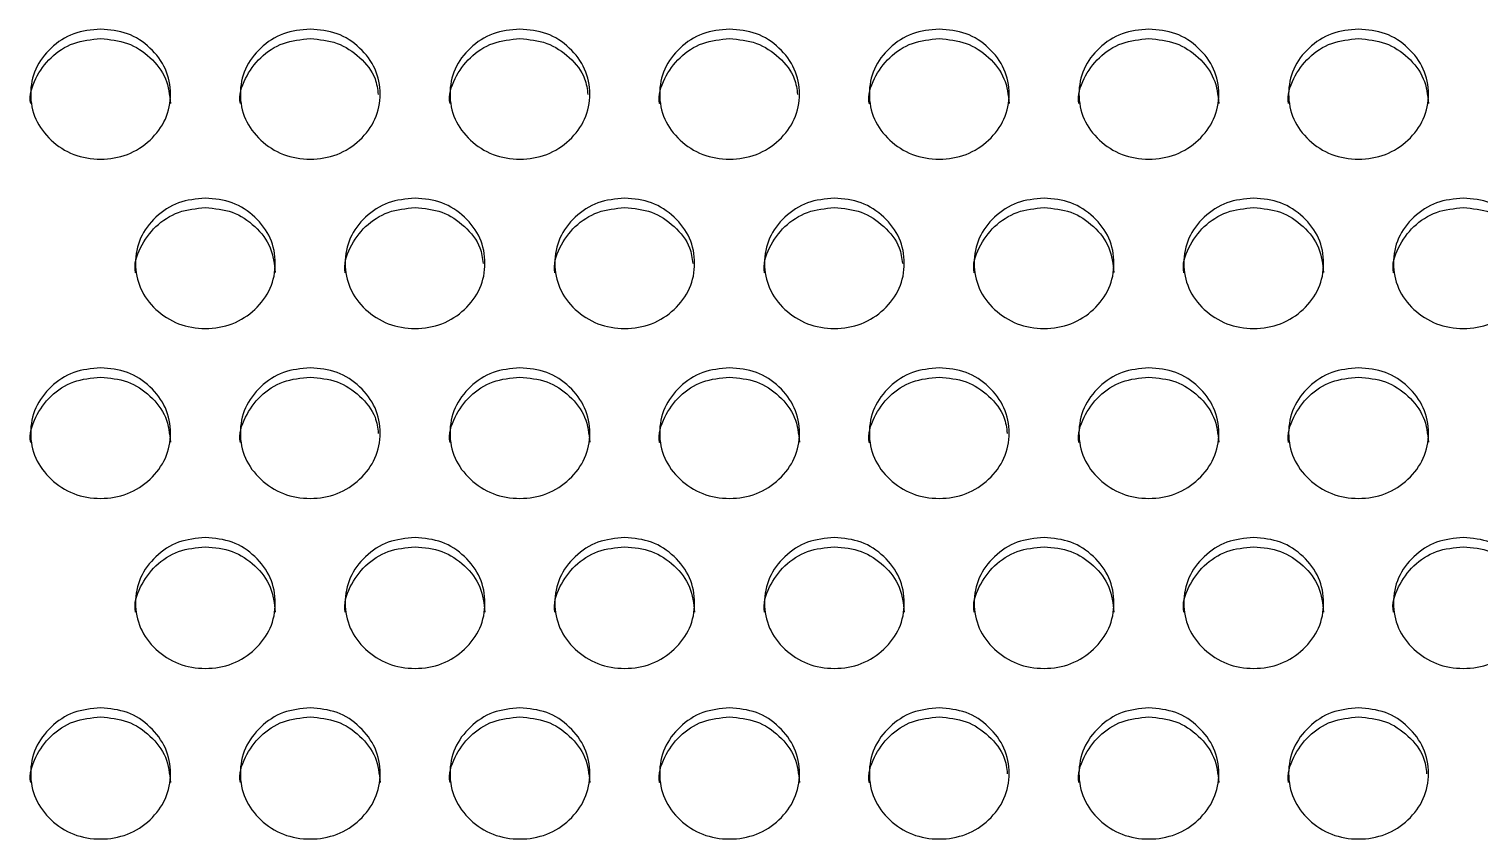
# Model space of a CAD drawing. Header units: millimetres. Extents: x 0.6 to 29.2, y 0.5 to 20.5.
# Drawn here: x 15.987 to 16.541, y 12.131 to 12.44 of the extents above; entities that cross this region are included whole.
import ezdxf

# ---------------------------------------------------------------- set-up
doc = ezdxf.new("R2010")
doc.units = ezdxf.units.MM

msp = doc.modelspace()

# ---------------------------------------------------------------- linework, layer by layer
for points, knots in [([(15.98802, 12.41135), (15.98802, 12.41135), (15.98739, 12.41454), (15.98955, 12.42122), (15.99531, 12.42926), (16.00417, 12.43516), (16.01118, 12.43584), (16.01468, 12.43617)], [0, 0, 0, 0, 0.000448, 0.250489, 0.500135, 0.749907, 1, 1, 1, 1]), ([(16.01468, 12.43984), (16.01819, 12.43951), (16.02521, 12.43885), (16.03397, 12.43294), (16.04011, 12.42484), (16.04197, 12.41502), (16.04011, 12.40522), (16.03398, 12.39705), (16.02522, 12.39133), (16.01468, 12.3896), (16.00415, 12.39133), (15.99538, 12.39705), (15.98926, 12.40521), (15.9874, 12.41502), (15.98926, 12.42484), (15.99539, 12.43294), (16.00415, 12.43883), (16.01117, 12.43951), (16.01468, 12.43984)], [0, 0, 0, 0, 0.062437, 0.124973, 0.18753, 0.249981, 0.312541, 0.374985, 0.437548, 0.499993, 0.562545, 0.624997, 0.687553, 0.750005, 0.812564, 0.87501, 0.937472, 1, 1, 1, 1]), ([(16.01468, 12.43617), (16.01819, 12.43584), (16.02522, 12.43518), (16.03393, 12.42928), (16.04027, 12.42118), (16.04099, 12.41465), (16.04135, 12.41139)], [0, 0, 0, 0, 0.249959, 0.500263, 0.750582, 1, 1, 1, 1]), ([(16.06802, 12.41135), (16.06802, 12.41135), (16.06735, 12.41453), (16.06957, 12.42122), (16.0753, 12.42926), (16.08417, 12.43516), (16.09118, 12.43584), (16.09468, 12.43617)], [0, 0, 0, 0, 0.000449, 0.25049, 0.500132, 0.749908, 1, 1, 1, 1]), ([(16.09468, 12.43984), (16.09819, 12.43951), (16.10521, 12.43885), (16.11397, 12.43294), (16.12011, 12.42484), (16.12197, 12.41502), (16.12011, 12.40522), (16.11398, 12.39705), (16.10522, 12.39133), (16.09468, 12.3896), (16.08415, 12.39133), (16.07538, 12.39705), (16.06926, 12.40521), (16.0674, 12.41502), (16.06926, 12.42484), (16.07538, 12.43294), (16.08415, 12.43883), (16.09117, 12.43951), (16.09468, 12.43984)], [0, 0, 0, 0, 0.062436, 0.124972, 0.187529, 0.24998, 0.31254, 0.374984, 0.437547, 0.499992, 0.562544, 0.624996, 0.687552, 0.750004, 0.812563, 0.875009, 0.937472, 1, 1, 1, 1]), ([(16.09468, 12.43617), (16.0982, 12.43584), (16.10524, 12.43519), (16.11387, 12.42926), (16.11968, 12.42223), (16.12036, 12.41693), (16.12063, 12.41488)], [0, 0, 0, 0, 0.27523, 0.550844, 0.826475, 1, 1, 1, 1]), ([(16.14802, 12.41135), (16.14802, 12.41135), (16.14735, 12.41453), (16.14957, 12.42122), (16.1553, 12.42926), (16.16417, 12.43516), (16.17118, 12.43584), (16.17468, 12.43617)], [0, 0, 0, 0, 0.000449, 0.25049, 0.500132, 0.749908, 1, 1, 1, 1]), ([(16.17468, 12.43984), (16.17819, 12.43951), (16.18521, 12.43885), (16.19397, 12.43294), (16.20011, 12.42484), (16.20197, 12.41502), (16.20011, 12.40522), (16.19398, 12.39705), (16.18522, 12.39133), (16.17468, 12.3896), (16.16415, 12.39133), (16.15538, 12.39705), (16.14926, 12.40521), (16.1474, 12.41502), (16.14926, 12.42484), (16.15538, 12.43294), (16.16415, 12.43883), (16.17117, 12.43951), (16.17468, 12.43984)], [0, 0, 0, 0, 0.062437, 0.124972, 0.18753, 0.24998, 0.31254, 0.374984, 0.437548, 0.499992, 0.562544, 0.624996, 0.687552, 0.750004, 0.812563, 0.875009, 0.937472, 1, 1, 1, 1]), ([(16.17468, 12.43617), (16.1782, 12.43584), (16.18524, 12.43519), (16.19387, 12.42926), (16.19968, 12.42223), (16.20036, 12.41693), (16.20063, 12.41488)], [0, 0, 0, 0, 0.2752344, 0.5508436, 0.8264765, 1, 1, 1, 1]), ([(16.22802, 12.41135), (16.22802, 12.41135), (16.22735, 12.41453), (16.22957, 12.42122), (16.2353, 12.42926), (16.24417, 12.43516), (16.25118, 12.43584), (16.25468, 12.43617)], [0, 0, 0, 0, 0.000449, 0.25049, 0.500135, 0.749908, 1, 1, 1, 1]), ([(16.25468, 12.43984), (16.25819, 12.43951), (16.26521, 12.43885), (16.27397, 12.43294), (16.28011, 12.42484), (16.28197, 12.41502), (16.28011, 12.40522), (16.27398, 12.39705), (16.26522, 12.39133), (16.25468, 12.3896), (16.24415, 12.39133), (16.23538, 12.39705), (16.22926, 12.40521), (16.2274, 12.41502), (16.22926, 12.42484), (16.23539, 12.43294), (16.24415, 12.43883), (16.25117, 12.43951), (16.25468, 12.43984)], [0, 0, 0, 0, 0.062437, 0.124973, 0.18753, 0.249981, 0.312541, 0.374984, 0.437548, 0.499993, 0.562545, 0.624997, 0.687552, 0.750005, 0.812564, 0.87501, 0.937472, 1, 1, 1, 1]), ([(16.25468, 12.43617), (16.2582, 12.43584), (16.26524, 12.43519), (16.27387, 12.42926), (16.27968, 12.42223), (16.28036, 12.41693), (16.28063, 12.41488)], [0, 0, 0, 0, 0.275234, 0.550848, 0.826476, 1, 1, 1, 1]), ([(16.30802, 12.41135), (16.30802, 12.41135), (16.30737, 12.41453), (16.30956, 12.42122), (16.31531, 12.42926), (16.32417, 12.43516), (16.33118, 12.43584), (16.33468, 12.43617)], [0, 0, 0, 0, 0.000448, 0.25049, 0.500135, 0.749908, 1, 1, 1, 1]), ([(16.33468, 12.43984), (16.33819, 12.43951), (16.34521, 12.43885), (16.35397, 12.43294), (16.36011, 12.42484), (16.36197, 12.41502), (16.36011, 12.40522), (16.35398, 12.39705), (16.34522, 12.39133), (16.33468, 12.3896), (16.32415, 12.39133), (16.31538, 12.39705), (16.30926, 12.40521), (16.3074, 12.41502), (16.30926, 12.42484), (16.31539, 12.43294), (16.32415, 12.43883), (16.33117, 12.43951), (16.33468, 12.43984)], [0, 0, 0, 0, 0.062437, 0.124973, 0.18753, 0.249981, 0.312541, 0.374985, 0.437548, 0.499993, 0.562545, 0.624997, 0.687553, 0.750005, 0.812564, 0.87501, 0.937472, 1, 1, 1, 1]), ([(16.33468, 12.43617), (16.33819, 12.43584), (16.34522, 12.43518), (16.35393, 12.42928), (16.36027, 12.42118), (16.36099, 12.41465), (16.36135, 12.41139)], [0, 0, 0, 0, 0.24996, 0.500262, 0.750582, 1, 1, 1, 1]), ([(16.38802, 12.41135), (16.38802, 12.41135), (16.38735, 12.41453), (16.38957, 12.42122), (16.3953, 12.42926), (16.40417, 12.43516), (16.41118, 12.43584), (16.41468, 12.43617)], [0, 0, 0, 0, 0.000449, 0.25049, 0.500134, 0.749908, 1, 1, 1, 1]), ([(16.41468, 12.43984), (16.41819, 12.43951), (16.42521, 12.43885), (16.43397, 12.43294), (16.44011, 12.42484), (16.44197, 12.41502), (16.44011, 12.40522), (16.43398, 12.39705), (16.42522, 12.39133), (16.41468, 12.3896), (16.40415, 12.39133), (16.39538, 12.39705), (16.38926, 12.40521), (16.3874, 12.41502), (16.38926, 12.42484), (16.39539, 12.43294), (16.40415, 12.43883), (16.41117, 12.43951), (16.41468, 12.43984)], [0, 0, 0, 0, 0.062437, 0.124973, 0.187529, 0.24998, 0.31254, 0.374984, 0.437548, 0.499992, 0.562544, 0.624997, 0.687552, 0.750004, 0.812563, 0.87501, 0.937472, 1, 1, 1, 1]), ([(16.41468, 12.43617), (16.41819, 12.43584), (16.42522, 12.43518), (16.43393, 12.42928), (16.44027, 12.42118), (16.44099, 12.41465), (16.44135, 12.41139)], [0, 0, 0, 0, 0.249958, 0.500262, 0.750581, 1, 1, 1, 1]), ([(16.46802, 12.41135), (16.46802, 12.41135), (16.46737, 12.41453), (16.46956, 12.42122), (16.47531, 12.42926), (16.48417, 12.43516), (16.49118, 12.43584), (16.49468, 12.43617)], [0, 0, 0, 0, 0.0004485, 0.2504896, 0.5001334, 0.7499078, 1, 1, 1, 1]), ([(16.49468, 12.43984), (16.49819, 12.43951), (16.50521, 12.43885), (16.51397, 12.43294), (16.52011, 12.42484), (16.52197, 12.41502), (16.52011, 12.40522), (16.51398, 12.39705), (16.50522, 12.39133), (16.49468, 12.3896), (16.48415, 12.39133), (16.47538, 12.39705), (16.46926, 12.40521), (16.4674, 12.41502), (16.46926, 12.42484), (16.47539, 12.43294), (16.48415, 12.43883), (16.49117, 12.43951), (16.49468, 12.43984)], [0, 0, 0, 0, 0.062437, 0.124973, 0.187529, 0.24998, 0.31254, 0.374984, 0.437548, 0.499992, 0.562544, 0.624997, 0.687552, 0.750004, 0.812563, 0.87501, 0.937472, 1, 1, 1, 1]), ([(16.49468, 12.43617), (16.49819, 12.43584), (16.50522, 12.43518), (16.51393, 12.42928), (16.52027, 12.42118), (16.52099, 12.41465), (16.52135, 12.41139)], [0, 0, 0, 0, 0.24996, 0.500262, 0.750582, 1, 1, 1, 1]), ([(16.05468, 12.37531), (16.05819, 12.37498), (16.06521, 12.37431), (16.07397, 12.36839), (16.08011, 12.36027), (16.08197, 12.35043), (16.08011, 12.34061), (16.07398, 12.33242), (16.06522, 12.3267), (16.05468, 12.32496), (16.04415, 12.3267), (16.03538, 12.33243), (16.02926, 12.34061), (16.0274, 12.35043), (16.02926, 12.36027), (16.03539, 12.36839), (16.04415, 12.37429), (16.05117, 12.37497), (16.05468, 12.37531)], [0, 0, 0, 0, 0.0624373, 0.1249735, 0.1875307, 0.2499804, 0.3125399, 0.3749849, 0.4375488, 0.4999929, 0.5625437, 0.6249971, 0.6875517, 0.7500041, 0.8125638, 0.87501, 0.9374718, 1, 1, 1, 1]), ([(16.13468, 12.37531), (16.13819, 12.37498), (16.14521, 12.37431), (16.15397, 12.36839), (16.16011, 12.36027), (16.16197, 12.35043), (16.16011, 12.34061), (16.15398, 12.33242), (16.14522, 12.3267), (16.13468, 12.32496), (16.12415, 12.3267), (16.11538, 12.33243), (16.10926, 12.34061), (16.1074, 12.35043), (16.10926, 12.36027), (16.11539, 12.36839), (16.12415, 12.37429), (16.13117, 12.37497), (16.13468, 12.37531)], [0, 0, 0, 0, 0.062437, 0.124974, 0.187531, 0.249981, 0.31254, 0.374985, 0.437549, 0.499992, 0.562544, 0.624997, 0.687552, 0.750004, 0.812564, 0.87501, 0.937472, 1, 1, 1, 1]), ([(16.21468, 12.37531), (16.21819, 12.37498), (16.22521, 12.37431), (16.23397, 12.36839), (16.24011, 12.36027), (16.24197, 12.35043), (16.24011, 12.34061), (16.23398, 12.33242), (16.22522, 12.3267), (16.21468, 12.32496), (16.20415, 12.3267), (16.19538, 12.33243), (16.18926, 12.34061), (16.1874, 12.35043), (16.18926, 12.36027), (16.19539, 12.36839), (16.20415, 12.37429), (16.21117, 12.37497), (16.21468, 12.37531)], [0, 0, 0, 0, 0.062437, 0.124973, 0.187531, 0.249981, 0.31254, 0.374985, 0.437548, 0.499992, 0.562544, 0.624998, 0.687552, 0.750004, 0.812564, 0.87501, 0.937472, 1, 1, 1, 1]), ([(16.29468, 12.37531), (16.29819, 12.37498), (16.30521, 12.37431), (16.31397, 12.36839), (16.32011, 12.36027), (16.32197, 12.35043), (16.32011, 12.34061), (16.31398, 12.33242), (16.30522, 12.3267), (16.29468, 12.32496), (16.28415, 12.3267), (16.27538, 12.33243), (16.26926, 12.34061), (16.2674, 12.35043), (16.26926, 12.36027), (16.27538, 12.36839), (16.28415, 12.37429), (16.29117, 12.37497), (16.29468, 12.37531)], [0, 0, 0, 0, 0.062437, 0.124973, 0.187531, 0.24998, 0.31254, 0.374985, 0.437549, 0.499992, 0.562544, 0.624997, 0.687552, 0.750004, 0.812564, 0.875009, 0.937472, 1, 1, 1, 1]), ([(16.37468, 12.37531), (16.37819, 12.37498), (16.38521, 12.37431), (16.39397, 12.36839), (16.40011, 12.36027), (16.40197, 12.35043), (16.40011, 12.34061), (16.39398, 12.33242), (16.38522, 12.3267), (16.37468, 12.32496), (16.36415, 12.3267), (16.35538, 12.33243), (16.34926, 12.34061), (16.3474, 12.35043), (16.34926, 12.36027), (16.35539, 12.36839), (16.36415, 12.37429), (16.37117, 12.37497), (16.37468, 12.37531)], [0, 0, 0, 0, 0.062437, 0.124973, 0.18753, 0.24998, 0.31254, 0.374985, 0.437548, 0.499992, 0.562544, 0.624997, 0.687552, 0.750004, 0.812564, 0.875009, 0.937472, 1, 1, 1, 1]), ([(16.45468, 12.37531), (16.45819, 12.37498), (16.46521, 12.37431), (16.47397, 12.36839), (16.48011, 12.36027), (16.48197, 12.35043), (16.48011, 12.34061), (16.47398, 12.33242), (16.46522, 12.3267), (16.45468, 12.32496), (16.44415, 12.3267), (16.43538, 12.33243), (16.42926, 12.34061), (16.4274, 12.35043), (16.42926, 12.36027), (16.43539, 12.36839), (16.44415, 12.37429), (16.45117, 12.37497), (16.45468, 12.37531)], [0, 0, 0, 0, 0.062437, 0.124973, 0.18753, 0.24998, 0.31254, 0.374985, 0.437548, 0.499992, 0.562544, 0.624997, 0.687552, 0.750004, 0.812563, 0.875009, 0.937472, 1, 1, 1, 1]), ([(16.53468, 12.37531), (16.53819, 12.37498), (16.54521, 12.37431), (16.55397, 12.36839), (16.56011, 12.36027), (16.56197, 12.35043), (16.56011, 12.34061), (16.55398, 12.33242), (16.54522, 12.3267), (16.53468, 12.32496), (16.52415, 12.3267), (16.51538, 12.33243), (16.50926, 12.34061), (16.5074, 12.35043), (16.50926, 12.36027), (16.51539, 12.36839), (16.52415, 12.37429), (16.53117, 12.37497), (16.53468, 12.37531)], [0, 0, 0, 0, 0.062437, 0.124973, 0.187531, 0.24998, 0.31254, 0.374985, 0.437549, 0.499992, 0.562544, 0.624997, 0.687552, 0.750004, 0.812564, 0.87501, 0.937472, 1, 1, 1, 1]), ([(16.02802, 12.34681), (16.02802, 12.34681), (16.02735, 12.34999), (16.02957, 12.35671), (16.0353, 12.36476), (16.04417, 12.37068), (16.05118, 12.37135), (16.05468, 12.37168)], [0, 0, 0, 0, 0.0004489, 0.250488, 0.5001363, 0.7499085, 1, 1, 1, 1]), ([(16.05468, 12.37168), (16.05819, 12.37135), (16.06522, 12.37069), (16.07393, 12.36477), (16.08027, 12.35666), (16.08099, 12.35012), (16.08135, 12.34685)], [0, 0, 0, 0, 0.249961, 0.500263, 0.750584, 1, 1, 1, 1]), ([(16.10802, 12.34681), (16.10802, 12.34681), (16.10739, 12.35), (16.10955, 12.3567), (16.11531, 12.36476), (16.12417, 12.37068), (16.13118, 12.37135), (16.13468, 12.37168)], [0, 0, 0, 0, 0.000448, 0.2504867, 0.5001354, 0.749908, 1, 1, 1, 1]), ([(16.13468, 12.37168), (16.1382, 12.37135), (16.14524, 12.3707), (16.15387, 12.36476), (16.15969, 12.3577), (16.16037, 12.35237), (16.16064, 12.3503)], [0, 0, 0, 0, 0.274815, 0.5500055, 0.8252172, 1, 1, 1, 1]), ([(16.18802, 12.34681), (16.18802, 12.34681), (16.18739, 12.35), (16.18955, 12.3567), (16.19531, 12.36476), (16.20417, 12.37068), (16.21118, 12.37135), (16.21468, 12.37168)], [0, 0, 0, 0, 0.000448, 0.2504867, 0.5001354, 0.749908, 1, 1, 1, 1]), ([(16.21468, 12.37168), (16.2182, 12.37135), (16.22524, 12.3707), (16.23387, 12.36476), (16.23969, 12.3577), (16.24037, 12.35237), (16.24064, 12.3503)], [0, 0, 0, 0, 0.274815, 0.5500055, 0.8252172, 1, 1, 1, 1]), ([(16.26802, 12.34681), (16.26802, 12.34681), (16.26739, 12.35), (16.26955, 12.3567), (16.27531, 12.36476), (16.28417, 12.37068), (16.29118, 12.37135), (16.29468, 12.37168)], [0, 0, 0, 0, 0.000448, 0.250488, 0.500134, 0.749908, 1, 1, 1, 1]), ([(16.29468, 12.37168), (16.2982, 12.37135), (16.30524, 12.3707), (16.31387, 12.36476), (16.31969, 12.3577), (16.32037, 12.35237), (16.32064, 12.3503)], [0, 0, 0, 0, 0.274815, 0.550004, 0.825217, 1, 1, 1, 1]), ([(16.34802, 12.34681), (16.34802, 12.34681), (16.34737, 12.35), (16.34956, 12.3567), (16.35531, 12.36476), (16.36417, 12.37068), (16.37118, 12.37135), (16.37468, 12.37168)], [0, 0, 0, 0, 0.000448, 0.250488, 0.500134, 0.749909, 1, 1, 1, 1]), ([(16.37468, 12.37168), (16.37819, 12.37135), (16.38522, 12.37069), (16.39393, 12.36477), (16.40027, 12.35666), (16.40099, 12.35012), (16.40135, 12.34685)], [0, 0, 0, 0, 0.249959, 0.500262, 0.750584, 1, 1, 1, 1]), ([(16.42802, 12.34681), (16.42802, 12.34681), (16.42737, 12.35), (16.42956, 12.3567), (16.43531, 12.36476), (16.44417, 12.37068), (16.45118, 12.37135), (16.45468, 12.37168)], [0, 0, 0, 0, 0.0004485, 0.2504872, 0.5001342, 0.7499084, 1, 1, 1, 1]), ([(16.45468, 12.37168), (16.45819, 12.37135), (16.46522, 12.37069), (16.47393, 12.36477), (16.48027, 12.35666), (16.48099, 12.35012), (16.48135, 12.34685)], [0, 0, 0, 0, 0.249959, 0.500262, 0.750584, 1, 1, 1, 1]), ([(16.50802, 12.34681), (16.50802, 12.34681), (16.50737, 12.35), (16.50956, 12.3567), (16.51531, 12.36476), (16.52417, 12.37068), (16.53118, 12.37135), (16.53468, 12.37168)], [0, 0, 0, 0, 0.0004485, 0.2504874, 0.5001359, 0.7499082, 1, 1, 1, 1]), ([(16.53468, 12.37168), (16.53819, 12.37135), (16.54522, 12.37069), (16.55393, 12.36477), (16.56027, 12.35666), (16.56099, 12.35012), (16.56135, 12.34685)], [0, 0, 0, 0, 0.249961, 0.500261, 0.750584, 1, 1, 1, 1]), ([(16.01468, 12.31054), (16.01819, 12.31021), (16.02521, 12.30955), (16.03397, 12.30361), (16.04011, 12.29548), (16.04197, 12.28562), (16.04011, 12.27578), (16.03398, 12.26758), (16.02522, 12.26184), (16.01468, 12.26009), (16.00415, 12.26184), (15.99538, 12.26758), (15.98926, 12.27577), (15.9874, 12.28562), (15.98926, 12.29548), (15.99539, 12.30361), (16.00415, 12.30953), (16.01117, 12.31021), (16.01468, 12.31054)], [0, 0, 0, 0, 0.0624373, 0.1249732, 0.1875302, 0.2499813, 0.3125408, 0.3749853, 0.4375482, 0.4999925, 0.5625446, 0.6249966, 0.6875523, 0.7500043, 0.8125638, 0.8750102, 0.9374717, 1, 1, 1, 1]), ([(16.09468, 12.31054), (16.09819, 12.31021), (16.10521, 12.30955), (16.11397, 12.30361), (16.12011, 12.29548), (16.12197, 12.28562), (16.12011, 12.27578), (16.11398, 12.26758), (16.10522, 12.26184), (16.09468, 12.26009), (16.08415, 12.26184), (16.07538, 12.26758), (16.06926, 12.27577), (16.0674, 12.28562), (16.06926, 12.29548), (16.07538, 12.30361), (16.08415, 12.30953), (16.09117, 12.31021), (16.09468, 12.31054)], [0, 0, 0, 0, 0.062436, 0.124972, 0.187529, 0.24998, 0.31254, 0.374984, 0.437547, 0.499992, 0.562544, 0.624996, 0.687552, 0.750004, 0.812563, 0.875009, 0.937472, 1, 1, 1, 1]), ([(16.17468, 12.31054), (16.17819, 12.31021), (16.18521, 12.30955), (16.19397, 12.30361), (16.20011, 12.29548), (16.20197, 12.28562), (16.20011, 12.27578), (16.19398, 12.26758), (16.18522, 12.26184), (16.17468, 12.26009), (16.16415, 12.26184), (16.15538, 12.26758), (16.14926, 12.27577), (16.1474, 12.28562), (16.14926, 12.29548), (16.15538, 12.30361), (16.16415, 12.30953), (16.17117, 12.31021), (16.17468, 12.31054)], [0, 0, 0, 0, 0.062437, 0.124972, 0.18753, 0.249981, 0.31254, 0.374984, 0.437548, 0.499992, 0.562544, 0.624996, 0.687552, 0.750004, 0.812564, 0.875009, 0.937472, 1, 1, 1, 1]), ([(16.25468, 12.31054), (16.25819, 12.31021), (16.26521, 12.30955), (16.27397, 12.30361), (16.28011, 12.29548), (16.28197, 12.28562), (16.28011, 12.27578), (16.27398, 12.26758), (16.26522, 12.26184), (16.25468, 12.26009), (16.24415, 12.26184), (16.23538, 12.26758), (16.22926, 12.27577), (16.2274, 12.28562), (16.22926, 12.29548), (16.23539, 12.30361), (16.24415, 12.30953), (16.25117, 12.31021), (16.25468, 12.31054)], [0, 0, 0, 0, 0.062437, 0.124973, 0.18753, 0.249981, 0.31254, 0.374984, 0.437548, 0.499993, 0.562545, 0.624997, 0.687552, 0.750004, 0.812564, 0.87501, 0.937472, 1, 1, 1, 1]), ([(16.33468, 12.31054), (16.33819, 12.31021), (16.34521, 12.30955), (16.35397, 12.30361), (16.36011, 12.29548), (16.36197, 12.28562), (16.36011, 12.27578), (16.35398, 12.26758), (16.34522, 12.26184), (16.33468, 12.26009), (16.32415, 12.26184), (16.31538, 12.26758), (16.30926, 12.27577), (16.3074, 12.28562), (16.30926, 12.29548), (16.31539, 12.30361), (16.32415, 12.30953), (16.33117, 12.31021), (16.33468, 12.31054)], [0, 0, 0, 0, 0.062437, 0.124973, 0.18753, 0.249981, 0.31254, 0.374985, 0.437548, 0.499993, 0.562545, 0.624997, 0.687552, 0.750004, 0.812564, 0.87501, 0.937472, 1, 1, 1, 1]), ([(16.41468, 12.31054), (16.41819, 12.31021), (16.42521, 12.30955), (16.43397, 12.30361), (16.44011, 12.29548), (16.44197, 12.28562), (16.44011, 12.27578), (16.43398, 12.26758), (16.42522, 12.26184), (16.41468, 12.26009), (16.40415, 12.26184), (16.39538, 12.26758), (16.38926, 12.27577), (16.3874, 12.28562), (16.38926, 12.29548), (16.39539, 12.30361), (16.40415, 12.30953), (16.41117, 12.31021), (16.41468, 12.31054)], [0, 0, 0, 0, 0.062437, 0.124973, 0.18753, 0.249981, 0.31254, 0.374985, 0.437548, 0.499992, 0.562544, 0.624996, 0.687552, 0.750004, 0.812564, 0.87501, 0.937472, 1, 1, 1, 1]), ([(16.49468, 12.31054), (16.49819, 12.31021), (16.50521, 12.30955), (16.51397, 12.30361), (16.52011, 12.29548), (16.52197, 12.28562), (16.52011, 12.27578), (16.51398, 12.26758), (16.50522, 12.26184), (16.49468, 12.26009), (16.48415, 12.26184), (16.47538, 12.26758), (16.46926, 12.27577), (16.4674, 12.28562), (16.46926, 12.29548), (16.47539, 12.30361), (16.48415, 12.30953), (16.49117, 12.31021), (16.49468, 12.31054)], [0, 0, 0, 0, 0.062437, 0.124973, 0.18753, 0.249981, 0.31254, 0.374984, 0.437548, 0.499992, 0.562544, 0.624997, 0.687552, 0.750004, 0.812564, 0.87501, 0.937472, 1, 1, 1, 1]), ([(15.98802, 12.28204), (15.98802, 12.28205), (15.98739, 12.28525), (15.98955, 12.29196), (15.99531, 12.30003), (16.00417, 12.30596), (16.01118, 12.30663), (16.01468, 12.30697)], [0, 0, 0, 0, 0.000446, 0.250486, 0.500131, 0.749907, 1, 1, 1, 1]), ([(16.01468, 12.30697), (16.01819, 12.30664), (16.02522, 12.30598), (16.03393, 12.30005), (16.04027, 12.29192), (16.04099, 12.28536), (16.04135, 12.28209)], [0, 0, 0, 0, 0.24996, 0.500261, 0.750581, 1, 1, 1, 1]), ([(16.06802, 12.28204), (16.06802, 12.28205), (16.06735, 12.28524), (16.06957, 12.29196), (16.0753, 12.30003), (16.08417, 12.30596), (16.09118, 12.30663), (16.09468, 12.30697)], [0, 0, 0, 0, 0.0004472, 0.2504871, 0.500129, 0.749908, 1, 1, 1, 1]), ([(16.09468, 12.30697), (16.0982, 12.30664), (16.10524, 12.30598), (16.11387, 12.30003), (16.1197, 12.29294), (16.12038, 12.28758), (16.12065, 12.28549)], [0, 0, 0, 0, 0.274392, 0.549164, 0.823956, 1, 1, 1, 1]), ([(16.14802, 12.28204), (16.14802, 12.28205), (16.14735, 12.28524), (16.14957, 12.29196), (16.1553, 12.30003), (16.16417, 12.30596), (16.17118, 12.30663), (16.17468, 12.30697)], [0, 0, 0, 0, 0.0004472, 0.2504871, 0.500129, 0.749908, 1, 1, 1, 1]), ([(16.17468, 12.30697), (16.17819, 12.30664), (16.18522, 12.30598), (16.19393, 12.30005), (16.20027, 12.29192), (16.20099, 12.28536), (16.20135, 12.28209)], [0, 0, 0, 0, 0.2499603, 0.5002579, 0.7505811, 1, 1, 1, 1]), ([(16.22802, 12.28204), (16.22802, 12.28205), (16.22735, 12.28524), (16.22957, 12.29196), (16.2353, 12.30003), (16.24417, 12.30596), (16.25118, 12.30663), (16.25468, 12.30697)], [0, 0, 0, 0, 0.0004472, 0.2504874, 0.5001323, 0.7499076, 1, 1, 1, 1]), ([(16.25468, 12.30697), (16.25819, 12.30664), (16.26522, 12.30598), (16.27393, 12.30005), (16.28027, 12.29192), (16.28099, 12.28536), (16.28135, 12.28209)], [0, 0, 0, 0, 0.2499601, 0.5002614, 0.7505804, 1, 1, 1, 1]), ([(16.30802, 12.28204), (16.30802, 12.28205), (16.30737, 12.28524), (16.30956, 12.29196), (16.31531, 12.30003), (16.32417, 12.30596), (16.33118, 12.30663), (16.33468, 12.30697)], [0, 0, 0, 0, 0.000447, 0.250487, 0.500132, 0.749907, 1, 1, 1, 1]), ([(16.33468, 12.30697), (16.3382, 12.30664), (16.34524, 12.30598), (16.35387, 12.30003), (16.3597, 12.29294), (16.36038, 12.28758), (16.36065, 12.28549)], [0, 0, 0, 0, 0.274396, 0.549165, 0.823958, 1, 1, 1, 1]), ([(16.38802, 12.28204), (16.38802, 12.28205), (16.38735, 12.28524), (16.38957, 12.29196), (16.3953, 12.30003), (16.40417, 12.30596), (16.41118, 12.30663), (16.41468, 12.30697)], [0, 0, 0, 0, 0.000447, 0.250487, 0.500131, 0.749908, 1, 1, 1, 1]), ([(16.41468, 12.30697), (16.41819, 12.30664), (16.42522, 12.30598), (16.43393, 12.30005), (16.44027, 12.29192), (16.44099, 12.28536), (16.44135, 12.28209)], [0, 0, 0, 0, 0.249958, 0.50026, 0.75058, 1, 1, 1, 1]), ([(16.46802, 12.28204), (16.46802, 12.28205), (16.46737, 12.28524), (16.46956, 12.29196), (16.47531, 12.30003), (16.48417, 12.30596), (16.49118, 12.30663), (16.49468, 12.30697)], [0, 0, 0, 0, 0.000447, 0.250487, 0.50013, 0.749908, 1, 1, 1, 1]), ([(16.49468, 12.30697), (16.49819, 12.30664), (16.50522, 12.30598), (16.51393, 12.30005), (16.52027, 12.29192), (16.52099, 12.28536), (16.52135, 12.28209)], [0, 0, 0, 0, 0.24996, 0.50026, 0.75058, 1, 1, 1, 1]), ([(16.02802, 12.21725), (16.02802, 12.21725), (16.02735, 12.22046), (16.02957, 12.22718), (16.0353, 12.23527), (16.04417, 12.24121), (16.05118, 12.24188), (16.05468, 12.24222)], [0, 0, 0, 0, 0.0004456, 0.2504869, 0.500134, 0.7499068, 1, 1, 1, 1]), ([(16.05468, 12.24575), (16.05819, 12.24542), (16.06521, 12.24475), (16.07397, 12.23881), (16.08011, 12.23065), (16.08197, 12.22077), (16.08011, 12.21091), (16.07398, 12.20269), (16.06522, 12.19695), (16.05468, 12.1952), (16.04415, 12.19695), (16.03538, 12.2027), (16.02926, 12.21091), (16.0274, 12.22078), (16.02926, 12.23065), (16.03539, 12.2388), (16.04415, 12.24473), (16.05117, 12.24541), (16.05468, 12.24575)], [0, 0, 0, 0, 0.0624372, 0.1249736, 0.1875307, 0.2499807, 0.3125404, 0.3749849, 0.4375487, 0.4999929, 0.5625436, 0.6249968, 0.687552, 0.750004, 0.8125638, 0.8750103, 0.9374718, 1, 1, 1, 1]), ([(16.05468, 12.24222), (16.05819, 12.24189), (16.06522, 12.24123), (16.07393, 12.23529), (16.08027, 12.22714), (16.08099, 12.22057), (16.08135, 12.21729)], [0, 0, 0, 0, 0.24996, 0.500263, 0.750583, 1, 1, 1, 1]), ([(16.10802, 12.21725), (16.10802, 12.21725), (16.10738, 12.22046), (16.10955, 12.22718), (16.11531, 12.23527), (16.12417, 12.24121), (16.13118, 12.24188), (16.13468, 12.24222)], [0, 0, 0, 0, 0.000445, 0.250486, 0.500133, 0.749906, 1, 1, 1, 1]), ([(16.13468, 12.24575), (16.13819, 12.24542), (16.14521, 12.24475), (16.15397, 12.23881), (16.16011, 12.23065), (16.16197, 12.22077), (16.16011, 12.21091), (16.15398, 12.20269), (16.14522, 12.19695), (16.13468, 12.1952), (16.12415, 12.19695), (16.11538, 12.2027), (16.10926, 12.21091), (16.1074, 12.22078), (16.10926, 12.23065), (16.11539, 12.2388), (16.12415, 12.24473), (16.13117, 12.24541), (16.13468, 12.24575)], [0, 0, 0, 0, 0.062437, 0.124974, 0.187531, 0.249981, 0.312541, 0.374985, 0.437549, 0.499992, 0.562544, 0.624997, 0.687552, 0.750004, 0.812564, 0.87501, 0.937472, 1, 1, 1, 1]), ([(16.13468, 12.24222), (16.13819, 12.24189), (16.14522, 12.24123), (16.15393, 12.23529), (16.16027, 12.22714), (16.16099, 12.22057), (16.16135, 12.21729)], [0, 0, 0, 0, 0.24996, 0.500263, 0.750583, 1, 1, 1, 1]), ([(16.18802, 12.21725), (16.18802, 12.21725), (16.18738, 12.22046), (16.18955, 12.22718), (16.19531, 12.23527), (16.20417, 12.24121), (16.21118, 12.24188), (16.21468, 12.24222)], [0, 0, 0, 0, 0.000445, 0.250486, 0.500133, 0.749906, 1, 1, 1, 1]), ([(16.21468, 12.24575), (16.21819, 12.24542), (16.22521, 12.24475), (16.23397, 12.23881), (16.24011, 12.23065), (16.24197, 12.22077), (16.24011, 12.21091), (16.23398, 12.20269), (16.22522, 12.19695), (16.21468, 12.1952), (16.20415, 12.19695), (16.19538, 12.2027), (16.18926, 12.21091), (16.1874, 12.22078), (16.18926, 12.23065), (16.19539, 12.2388), (16.20415, 12.24473), (16.21117, 12.24541), (16.21468, 12.24575)], [0, 0, 0, 0, 0.062437, 0.124974, 0.187531, 0.249981, 0.312541, 0.374985, 0.437548, 0.499992, 0.562544, 0.624997, 0.687553, 0.750004, 0.812564, 0.87501, 0.937472, 1, 1, 1, 1]), ([(16.21468, 12.24222), (16.21819, 12.24189), (16.22522, 12.24123), (16.23393, 12.23529), (16.24027, 12.22714), (16.24099, 12.22057), (16.24135, 12.21729)], [0, 0, 0, 0, 0.24996, 0.500263, 0.750583, 1, 1, 1, 1]), ([(16.26802, 12.21725), (16.26802, 12.21725), (16.26738, 12.22046), (16.26955, 12.22718), (16.27531, 12.23527), (16.28417, 12.24121), (16.29118, 12.24188), (16.29468, 12.24222)], [0, 0, 0, 0, 0.000445, 0.250486, 0.500131, 0.749906, 1, 1, 1, 1]), ([(16.29468, 12.24575), (16.29819, 12.24542), (16.30521, 12.24475), (16.31397, 12.23881), (16.32011, 12.23065), (16.32197, 12.22077), (16.32011, 12.21091), (16.31398, 12.20269), (16.30522, 12.19695), (16.29468, 12.1952), (16.28415, 12.19695), (16.27538, 12.2027), (16.26926, 12.21091), (16.2674, 12.22078), (16.26926, 12.23065), (16.27538, 12.2388), (16.28415, 12.24473), (16.29117, 12.24541), (16.29468, 12.24575)], [0, 0, 0, 0, 0.062437, 0.124973, 0.187531, 0.249981, 0.312541, 0.374985, 0.437549, 0.499992, 0.562544, 0.624997, 0.687552, 0.750004, 0.812564, 0.87501, 0.937472, 1, 1, 1, 1]), ([(16.29468, 12.24222), (16.29819, 12.24189), (16.30522, 12.24123), (16.31393, 12.23529), (16.32027, 12.22714), (16.32099, 12.22057), (16.32135, 12.21729)], [0, 0, 0, 0, 0.24996, 0.500261, 0.750583, 1, 1, 1, 1]), ([(16.34802, 12.21725), (16.34802, 12.21725), (16.34736, 12.22046), (16.34956, 12.22718), (16.35531, 12.23527), (16.36417, 12.24121), (16.37118, 12.24188), (16.37468, 12.24222)], [0, 0, 0, 0, 0.000445, 0.250486, 0.500132, 0.749907, 1, 1, 1, 1]), ([(16.37468, 12.24575), (16.37819, 12.24542), (16.38521, 12.24475), (16.39397, 12.23881), (16.40011, 12.23065), (16.40197, 12.22077), (16.40011, 12.21091), (16.39398, 12.20269), (16.38522, 12.19695), (16.37468, 12.1952), (16.36415, 12.19695), (16.35538, 12.2027), (16.34926, 12.21091), (16.3474, 12.22078), (16.34926, 12.23065), (16.35539, 12.2388), (16.36415, 12.24473), (16.37117, 12.24541), (16.37468, 12.24575)], [0, 0, 0, 0, 0.0624367, 0.1249731, 0.1875302, 0.2499803, 0.3125401, 0.3749846, 0.437548, 0.4999922, 0.5625441, 0.6249963, 0.6875519, 0.7500038, 0.8125636, 0.8750098, 0.9374717, 1, 1, 1, 1]), ([(16.37468, 12.24222), (16.37819, 12.24189), (16.38522, 12.24123), (16.39393, 12.23529), (16.40027, 12.22714), (16.40099, 12.22057), (16.40135, 12.21729)], [0, 0, 0, 0, 0.249958, 0.500261, 0.750582, 1, 1, 1, 1]), ([(16.42802, 12.21725), (16.42802, 12.21725), (16.42736, 12.22046), (16.42956, 12.22718), (16.43531, 12.23527), (16.44417, 12.24121), (16.45118, 12.24188), (16.45468, 12.24222)], [0, 0, 0, 0, 0.000445, 0.250486, 0.500132, 0.749907, 1, 1, 1, 1]), ([(16.45468, 12.24575), (16.45819, 12.24542), (16.46521, 12.24475), (16.47397, 12.23881), (16.48011, 12.23065), (16.48197, 12.22077), (16.48011, 12.21091), (16.47398, 12.20269), (16.46522, 12.19695), (16.45468, 12.1952), (16.44415, 12.19695), (16.43538, 12.2027), (16.42926, 12.21091), (16.4274, 12.22078), (16.42926, 12.23065), (16.43539, 12.2388), (16.44415, 12.24473), (16.45117, 12.24541), (16.45468, 12.24575)], [0, 0, 0, 0, 0.062437, 0.124973, 0.18753, 0.24998, 0.31254, 0.374985, 0.437548, 0.499992, 0.562544, 0.624996, 0.687552, 0.750004, 0.812564, 0.87501, 0.937472, 1, 1, 1, 1]), ([(16.45468, 12.24222), (16.45819, 12.24189), (16.46522, 12.24123), (16.47393, 12.23529), (16.48027, 12.22714), (16.48099, 12.22057), (16.48135, 12.21729)], [0, 0, 0, 0, 0.249958, 0.500261, 0.750582, 1, 1, 1, 1]), ([(16.50802, 12.21725), (16.50802, 12.21725), (16.50736, 12.22046), (16.50956, 12.22718), (16.51531, 12.23527), (16.52417, 12.24121), (16.53118, 12.24188), (16.53468, 12.24222)], [0, 0, 0, 0, 0.000445, 0.250486, 0.500134, 0.749907, 1, 1, 1, 1]), ([(16.53468, 12.24575), (16.53819, 12.24542), (16.54521, 12.24475), (16.55397, 12.23881), (16.56011, 12.23065), (16.56197, 12.22077), (16.56011, 12.21091), (16.55398, 12.20269), (16.54522, 12.19695), (16.53468, 12.1952), (16.52415, 12.19695), (16.51538, 12.2027), (16.50926, 12.21091), (16.5074, 12.22078), (16.50926, 12.23065), (16.51539, 12.2388), (16.52415, 12.24473), (16.53117, 12.24541), (16.53468, 12.24575)], [0, 0, 0, 0, 0.062437, 0.124973, 0.187531, 0.249981, 0.312541, 0.374985, 0.437549, 0.499992, 0.562544, 0.624997, 0.687552, 0.750004, 0.812564, 0.87501, 0.937472, 1, 1, 1, 1]), ([(16.53468, 12.24222), (16.53819, 12.24189), (16.54522, 12.24123), (16.55393, 12.23529), (16.56027, 12.22714), (16.56099, 12.22057), (16.56135, 12.21729)], [0, 0, 0, 0, 0.24996, 0.500261, 0.750583, 1, 1, 1, 1]), ([(16.01468, 12.18073), (16.01819, 12.1804), (16.02521, 12.17973), (16.03397, 12.17377), (16.04011, 12.16561), (16.04197, 12.1557), (16.04011, 12.14583), (16.03398, 12.13759), (16.02522, 12.13183), (16.01468, 12.13008), (16.00415, 12.13183), (15.99538, 12.13759), (15.98926, 12.14582), (15.9874, 12.15571), (15.98926, 12.1656), (15.99538, 12.17377), (16.00415, 12.17971), (16.01117, 12.18039), (16.01468, 12.18073)], [0, 0, 0, 0, 0.062437, 0.124973, 0.187531, 0.249981, 0.312541, 0.374986, 0.437549, 0.499993, 0.562545, 0.624998, 0.687553, 0.750004, 0.812563, 0.875011, 0.937472, 1, 1, 1, 1]), ([(16.09468, 12.18073), (16.09819, 12.1804), (16.10521, 12.17973), (16.11397, 12.17377), (16.12011, 12.16561), (16.12197, 12.1557), (16.12011, 12.14583), (16.11398, 12.13759), (16.10522, 12.13183), (16.09468, 12.13008), (16.08415, 12.13183), (16.07538, 12.13759), (16.06926, 12.14582), (16.0674, 12.15571), (16.06926, 12.1656), (16.07538, 12.17377), (16.08415, 12.17971), (16.09117, 12.18039), (16.09468, 12.18073)], [0, 0, 0, 0, 0.062436, 0.124972, 0.18753, 0.24998, 0.31254, 0.374985, 0.437548, 0.499992, 0.562544, 0.624997, 0.687552, 0.750004, 0.812563, 0.87501, 0.937472, 1, 1, 1, 1]), ([(16.17468, 12.18073), (16.17819, 12.1804), (16.18521, 12.17973), (16.19397, 12.17377), (16.20011, 12.16561), (16.20197, 12.1557), (16.20011, 12.14583), (16.19398, 12.13759), (16.18522, 12.13183), (16.17468, 12.13008), (16.16415, 12.13183), (16.15538, 12.13759), (16.14926, 12.14582), (16.1474, 12.15571), (16.14926, 12.1656), (16.15538, 12.17377), (16.16415, 12.17971), (16.17117, 12.18039), (16.17468, 12.18073)], [0, 0, 0, 0, 0.062437, 0.124972, 0.18753, 0.249981, 0.312541, 0.374984, 0.437548, 0.499993, 0.562544, 0.624997, 0.687553, 0.750004, 0.812563, 0.87501, 0.937472, 1, 1, 1, 1]), ([(16.25468, 12.18073), (16.25819, 12.1804), (16.26521, 12.17973), (16.27397, 12.17377), (16.28011, 12.16561), (16.28197, 12.1557), (16.28011, 12.14583), (16.27398, 12.13759), (16.26522, 12.13183), (16.25468, 12.13008), (16.24415, 12.13183), (16.23538, 12.13759), (16.22926, 12.14582), (16.2274, 12.15571), (16.22926, 12.1656), (16.23538, 12.17377), (16.24415, 12.17971), (16.25117, 12.18039), (16.25468, 12.18073)], [0, 0, 0, 0, 0.062437, 0.124973, 0.18753, 0.249981, 0.312541, 0.374985, 0.437549, 0.499993, 0.562545, 0.624998, 0.687553, 0.750004, 0.812563, 0.875011, 0.937472, 1, 1, 1, 1]), ([(16.33468, 12.18073), (16.33819, 12.1804), (16.34521, 12.17973), (16.35397, 12.17377), (16.36011, 12.16561), (16.36197, 12.1557), (16.36011, 12.14583), (16.35398, 12.13759), (16.34522, 12.13183), (16.33468, 12.13008), (16.32415, 12.13183), (16.31538, 12.13759), (16.30926, 12.14582), (16.3074, 12.15571), (16.30926, 12.1656), (16.31538, 12.17377), (16.32415, 12.17971), (16.33117, 12.18039), (16.33468, 12.18073)], [0, 0, 0, 0, 0.062437, 0.124973, 0.18753, 0.249981, 0.312541, 0.374985, 0.437549, 0.499993, 0.562545, 0.624998, 0.687553, 0.750004, 0.812563, 0.875011, 0.937472, 1, 1, 1, 1]), ([(16.41468, 12.18073), (16.41819, 12.1804), (16.42521, 12.17973), (16.43397, 12.17377), (16.44011, 12.16561), (16.44197, 12.1557), (16.44011, 12.14583), (16.43398, 12.13759), (16.42522, 12.13183), (16.41468, 12.13008), (16.40415, 12.13183), (16.39538, 12.13759), (16.38926, 12.14582), (16.3874, 12.15571), (16.38926, 12.1656), (16.39538, 12.17377), (16.40415, 12.17971), (16.41117, 12.18039), (16.41468, 12.18073)], [0, 0, 0, 0, 0.062437, 0.124973, 0.18753, 0.249981, 0.31254, 0.374985, 0.437549, 0.499993, 0.562544, 0.624997, 0.687552, 0.750004, 0.812563, 0.87501, 0.937472, 1, 1, 1, 1]), ([(16.49468, 12.18073), (16.49819, 12.1804), (16.50521, 12.17973), (16.51397, 12.17377), (16.52011, 12.16561), (16.52197, 12.1557), (16.52011, 12.14583), (16.51398, 12.13759), (16.50522, 12.13183), (16.49468, 12.13008), (16.48415, 12.13183), (16.47538, 12.13759), (16.46926, 12.14582), (16.4674, 12.15571), (16.46926, 12.1656), (16.47538, 12.17377), (16.48415, 12.17971), (16.49117, 12.18039), (16.49468, 12.18073)], [0, 0, 0, 0, 0.062437, 0.124973, 0.18753, 0.249981, 0.312541, 0.374985, 0.437549, 0.499992, 0.562544, 0.624998, 0.687553, 0.750004, 0.812563, 0.87501, 0.937472, 1, 1, 1, 1]), ([(15.98802, 12.15223), (15.98802, 12.15224), (15.98738, 12.15545), (15.98955, 12.16218), (15.99531, 12.17029), (16.00417, 12.17624), (16.01118, 12.17691), (16.01468, 12.17725)], [0, 0, 0, 0, 0.000443, 0.250486, 0.500133, 0.749907, 1, 1, 1, 1]), ([(16.01468, 12.17725), (16.01819, 12.17692), (16.02522, 12.17625), (16.03393, 12.1703), (16.04027, 12.16214), (16.04099, 12.15556), (16.04135, 12.15227)], [0, 0, 0, 0, 0.249959, 0.500263, 0.750579, 1, 1, 1, 1]), ([(16.06802, 12.15223), (16.06802, 12.15224), (16.06734, 12.15545), (16.06957, 12.16218), (16.0753, 12.17029), (16.08417, 12.17624), (16.09118, 12.17691), (16.09468, 12.17725)], [0, 0, 0, 0, 0.000444, 0.250487, 0.50013, 0.749908, 1, 1, 1, 1]), ([(16.09468, 12.17725), (16.09819, 12.17692), (16.10522, 12.17625), (16.11393, 12.1703), (16.12027, 12.16214), (16.12099, 12.15556), (16.12135, 12.15227)], [0, 0, 0, 0, 0.249956, 0.50026, 0.750578, 1, 1, 1, 1]), ([(16.14802, 12.15223), (16.14802, 12.15224), (16.14734, 12.15545), (16.14957, 12.16218), (16.1553, 12.17029), (16.16417, 12.17624), (16.17118, 12.17691), (16.17468, 12.17725)], [0, 0, 0, 0, 0.000444, 0.250487, 0.50013, 0.749908, 1, 1, 1, 1]), ([(16.17468, 12.17725), (16.17819, 12.17692), (16.18522, 12.17625), (16.19393, 12.1703), (16.20027, 12.16214), (16.20099, 12.15556), (16.20135, 12.15227)], [0, 0, 0, 0, 0.24996, 0.50026, 0.750579, 1, 1, 1, 1]), ([(16.22802, 12.15223), (16.22802, 12.15224), (16.22734, 12.15545), (16.22957, 12.16218), (16.2353, 12.17029), (16.24417, 12.17624), (16.25118, 12.17691), (16.25468, 12.17725)], [0, 0, 0, 0, 0.000444, 0.250487, 0.500134, 0.749907, 1, 1, 1, 1]), ([(16.25468, 12.17725), (16.25819, 12.17692), (16.26522, 12.17625), (16.27393, 12.1703), (16.28027, 12.16214), (16.28099, 12.15556), (16.28135, 12.15227)], [0, 0, 0, 0, 0.24996, 0.500263, 0.750578, 1, 1, 1, 1]), ([(16.30802, 12.15223), (16.30802, 12.15224), (16.30736, 12.15545), (16.30956, 12.16218), (16.31531, 12.17029), (16.32417, 12.17624), (16.33118, 12.17691), (16.33468, 12.17725)], [0, 0, 0, 0, 0.000444, 0.250487, 0.500133, 0.749907, 1, 1, 1, 1]), ([(16.33468, 12.17725), (16.3382, 12.17692), (16.34524, 12.17626), (16.35388, 12.17028), (16.35971, 12.16314), (16.3604, 12.15772), (16.36067, 12.15558)], [0, 0, 0, 0, 0.2735687, 0.5475116, 0.8214724, 1, 1, 1, 1]), ([(16.38802, 12.15223), (16.38802, 12.15224), (16.38734, 12.15545), (16.38957, 12.16218), (16.3953, 12.17029), (16.40417, 12.17624), (16.41118, 12.17691), (16.41468, 12.17725)], [0, 0, 0, 0, 0.000444, 0.250487, 0.500132, 0.749908, 1, 1, 1, 1]), ([(16.41468, 12.17725), (16.41819, 12.17692), (16.42522, 12.17625), (16.43393, 12.1703), (16.44027, 12.16214), (16.44099, 12.15556), (16.44135, 12.15227)], [0, 0, 0, 0, 0.249958, 0.500261, 0.750578, 1, 1, 1, 1]), ([(16.46802, 12.15223), (16.46802, 12.15224), (16.46736, 12.15545), (16.46956, 12.16218), (16.47531, 12.17029), (16.48417, 12.17624), (16.49118, 12.17691), (16.49468, 12.17725)], [0, 0, 0, 0, 0.000444, 0.250487, 0.500132, 0.749907, 1, 1, 1, 1]), ([(16.49468, 12.17725), (16.4982, 12.17692), (16.50524, 12.17626), (16.51388, 12.17028), (16.51971, 12.16314), (16.5204, 12.15772), (16.52067, 12.15558)], [0, 0, 0, 0, 0.273569, 0.547512, 0.821472, 1, 1, 1, 1])]:
    msp.add_open_spline(points, degree=3, knots=knots)

doc.saveas('drawing.dxf')
